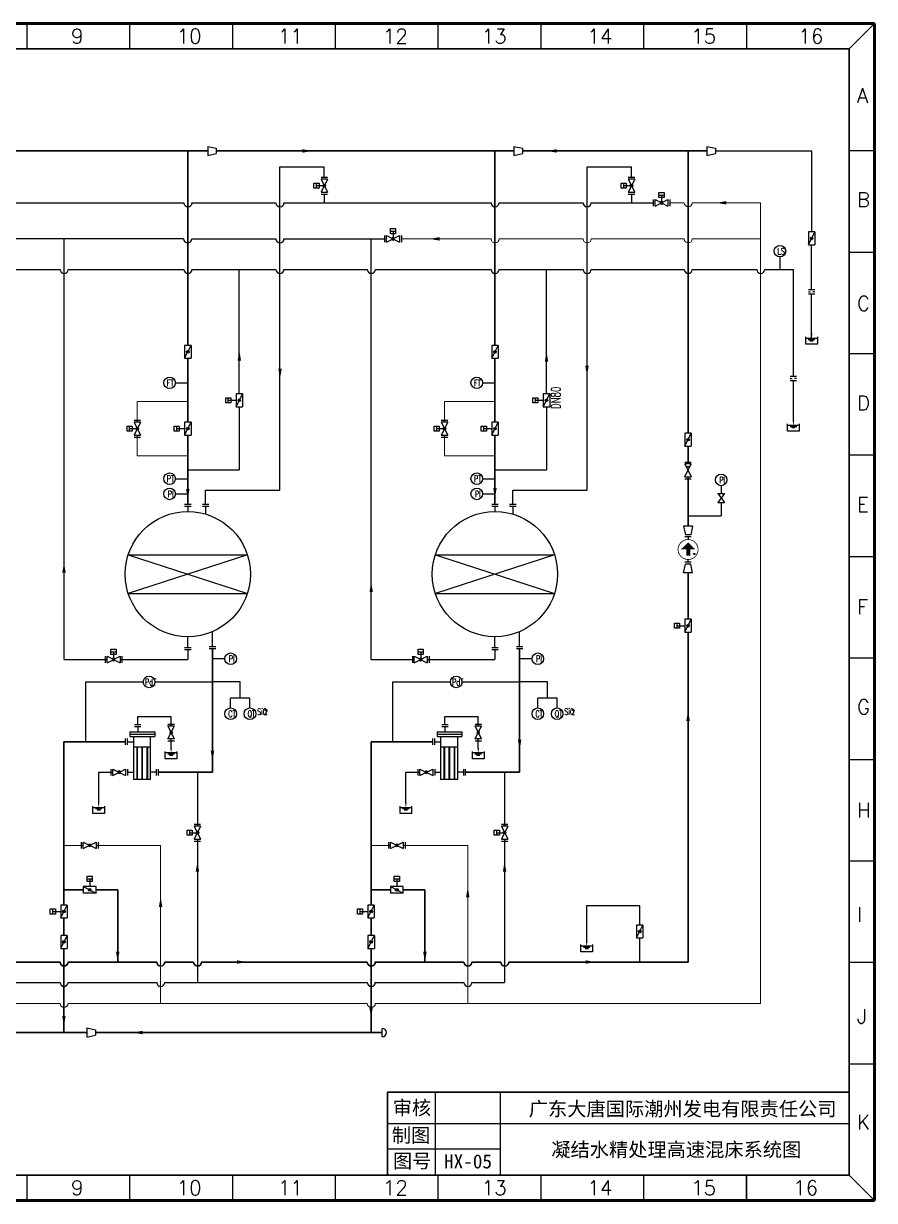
# Model space of a CAD drawing. Extents: x -11793 to -11372, y 474 to 766.
# Drawn here: x -11583 to -11371.8, y 474 to 766.3 of the extents above; entities that cross this region are included whole.
import ezdxf

# ---------------------------------------------------------------- set-up
doc = ezdxf.new("R2010")
doc.units = 0
doc.header["$LTSCALE"] = 12
doc.header["$MEASUREMENT"] = 0
doc.layers.get('0').update_dxf_attribs({"linetype": 'CONTINUOUS'})
for name, color, linetype in [('CONTROL', 3, 'CONTINUOUS'), ('TEXT', 7, 'CONTINUOUS'), ('树脂', 192, 'CONTINUOUS'), ('设备', 2, 'CONTINUOUS')]:
    doc.layers.add(name, color=color, linetype=linetype)
for name, color, linetype, lineweight in [('仪表', 7, 'CONTINUOUS', 9), ('次管线', 7, 'CONTINUOUS', 9), ('管线', 7, 'CONTINUOUS', 9)]:
    doc.layers.add(name, color=color, linetype=linetype, lineweight=lineweight)
doc.styles.add('HZ', font='geditxt.shx', dxfattribs={"width": 0.7, "bigfont": 'hztxt1.shx'})
doc.styles.add('样式 1', font='', dxfattribs={"height": 2})
doc.styles.add('样式 2', font='txt.shx', dxfattribs={"height": 2})
doc.styles.get('样式 1').set_extended_font_data('FangSong_GB2312')

# ---------------------------------------------------------------- blocks, each defined once
blk = doc.blocks.new('A$C447944C4')
h = blk.add_hatch(color=256)
edge = h.paths.add_edge_path()
edge.add_arc((1.25, 2.5), 0.5, 0, 360)
for p, q in [((2.5, 5), (0, 5)), ((0, 5), (0, 0)), ((0, 0), (2.5, 5)), ((2.5, 5), (2.5, 0)), ((0, 0), (2.5, 0))]:
    blk.add_line(p, q)
blk.add_circle((1.25, 2.5), 0.5)
blk = doc.blocks.new('A$C0770588C')
for p, q in [((2.25, 4.22), (2.25, 7.11)), ((0, 0), (0, 2.82)), ((4.5, 2.22), (0, 2.22)), ((4.5, 0), (0, 0)), ((3.53, 1.72), (0.97, 1.72)), ((2.89, 1.22), (1.61, 1.22)), ((4.5, 2.82), (4.5, 0))]:
    blk.add_line(p, q)
blk.add_solid([(1.92, 4.22), (2.25, 2.22), (2.58, 4.22)])
blk = doc.blocks.new('A$C4A5D6FCC')
h = blk.add_hatch(color=256)
edge = h.paths.add_edge_path()
edge.add_arc((1.25, 2.5), 0.5, 0, 360)
for p, q in [((2.5, 5), (0, 5)), ((0, 5), (2.5, 0)), ((2.5, 5), (0, 0)), ((0, 0), (2.5, 0))]:
    blk.add_line(p, q)
blk.add_circle((1.25, 2.5), 0.5)
blk = doc.blocks.new('A$C26754C66')
for p, q in [((0, 0), (0, 2)), ((0, 2), (2, 2)), ((1, 0), (1, 2)), ((1, 1), (4, 1)), ((2, 2), (2, 0)), ((2, 0), (0, 0))]:
    blk.add_line(p, q)
blk = doc.blocks.new('A$C69AE17C6')
for p, q in [((0, 0.75), (2.5, 0.75)), ((0, 0), (2.5, 0))]:
    blk.add_line(p, q)
blk = doc.blocks.new('A$C17AB50B7')
at = {"layer": '设备'}
for p, q in [((5.28, 9.91), (2.78, 9.91)), ((4.03, 9.91), (4.03, 8.81)), ((4.03, 0), (4.03, 1.1)), ((5.28, 0), (2.78, 0))]:
    blk.add_line(p, q, dxfattribs=at)
at = {"layer": '设备', "const_width": 0.3, "elevation": 0}
blk.add_lwpolyline([(4.03, 8.81, 1), (4.03, 1.05, 1), (4.03, 8.81, -1)], format="xyb", dxfattribs=at)
at = {"layer": '设备'}
for points in [[(4.1, 7.71), (1.32, 5.06), (6.74, 5.06)], [(3.3, 5.06), (3.3, 2.54), (4.89, 5.06), (4.89, 2.54)]]:
    blk.add_solid(points, dxfattribs=at)
blk = doc.blocks.new('A$C08B73723')
at = {"color": 3}
for p, q in [((0, 3.55), (3.31, 2.82)), ((0, 3.55), (0, 0)), ((0, 0), (3.31, 0.73)), ((3.31, 2.82), (3.31, 0.73))]:
    blk.add_line(p, q, dxfattribs=at)
blk = doc.blocks.new('A$C3FF66DDB')
at = {"layer": 'CONTROL', "color": 0}
for p, q in [((0, 3.5), (2.5, 3.5)), ((0, 3.5), (2.5, 0)), ((2.5, 3.5), (0, 0)), ((0, 0), (2.5, 0))]:
    blk.add_line(p, q, dxfattribs=at)
blk = doc.blocks.new('A$C3E890E4A')
for p, q in [((2.5, 5), (0, 5)), ((0, 0), (2.5, 5)), ((0, 5), (2.5, 0)), ((0.51, 3.98), (1.99, 3.98)), ((0, 0), (2.5, 0))]:
    blk.add_line(p, q)

msp = doc.modelspace()

# ---------------------------------------------------------------- hatches: boundary and pattern name
h = msp.add_hatch(color=256)
edge = h.paths.add_edge_path()
edge.add_arc((-11416.5, 634.59), 0.16, 0, 360)

# ---------------------------------------------------------------- linework, layer by layer
at = {"color": 7, "linetype": 'ByBlock', "lineweight": 50}
for p, q in [((-11792.62, 766.35), (-11371.77, 766.35)), ((-11371.77, 766.35), (-11371.77, 474.02)), ((-11371.77, 474.02), (-11792.62, 474.02))]:
    msp.add_line(p, q, dxfattribs=at)
at = {"color": 7, "linetype": 'ByBlock', "lineweight": -3}
for p, q in [((-11582.19, 766.35), (-11582.19, 760.05)), ((-11556.68, 766.35), (-11556.68, 760.05)), ((-11531.16, 766.35), (-11531.16, 760.05)), ((-11505.65, 766.35), (-11505.65, 760.05)), ((-11480.13, 766.35), (-11480.13, 760.05)), ((-11454.57, 766.35), (-11454.57, 760.05)), ((-11429.06, 766.35), (-11429.06, 760.05)), ((-11403.54, 766.35), (-11403.54, 760.05)), ((-11378.07, 760.05), (-11371.77, 766.35)), ((-11371.77, 734.71), (-11378.07, 734.71)), ((-11371.77, 734.71), (-11378.07, 734.71)), ((-11371.77, 709.5), (-11378.07, 709.5)), ((-11371.77, 684.3), (-11378.07, 684.3)), ((-11371.77, 659.1), (-11378.07, 659.1)), ((-11371.77, 633.9), (-11378.07, 633.9)), ((-11371.77, 608.7), (-11378.07, 608.7)), ((-11371.77, 583.5), (-11378.07, 583.5)), ((-11371.77, 558.3), (-11378.07, 558.3)), ((-11371.77, 533.1), (-11378.07, 533.1)), ((-11371.77, 507.9), (-11378.07, 507.9)), ((-11582.19, 480.32), (-11582.19, 474.02)), ((-11556.68, 480.32), (-11556.68, 474.02)), ((-11531.16, 480.32), (-11531.16, 474.02)), ((-11505.65, 480.32), (-11505.65, 474.02)), ((-11480.13, 480.32), (-11480.13, 474.02)), ((-11480.13, 480.32), (-11480.13, 474.02)), ((-11454.61, 480.32), (-11454.61, 474.02)), ((-11454.57, 480.32), (-11454.57, 474.02)), ((-11429.1, 480.32), (-11429.1, 474.02)), ((-11429.06, 480.32), (-11429.06, 474.02)), ((-11403.58, 480.32), (-11403.58, 474.02)), ((-11403.54, 480.32), (-11403.54, 474.02)), ((-11378.07, 480.32), (-11371.77, 474.02))]:
    msp.add_line(p, q, dxfattribs=at)
at = {"color": 7, "linetype": 'ByBlock', "lineweight": 30}
for p, q in [((-11786.32, 760.05), (-11378.07, 760.05)), ((-11378.07, 760.05), (-11378.07, 480.32)), ((-11378.07, 500.95), (-11492.63, 500.95)), ((-11378.07, 480.32), (-11786.32, 480.32))]:
    msp.add_line(p, q, dxfattribs=at)
at = {"color": 3, "lineweight": 30}
for p, q in [((-11612.63, 734.71), (-11537.28, 734.71)), ((-11542.22, 686.39), (-11542.22, 734.71)), ((-11535.17, 734.71), (-11461.29, 734.71)), ((-11465.97, 686.39), (-11465.97, 734.71)), ((-11459.17, 734.71), (-11413.35, 734.71)), ((-11418.03, 734.71), (-11418.03, 664.59)), ((-11542.22, 667.33), (-11542.22, 683.19)), ((-11465.97, 667.33), (-11465.97, 683.19)), ((-11542.22, 646.93), (-11542.22, 664.13)), ((-11465.97, 646.93), (-11465.97, 664.13)), ((-11418.03, 661.39), (-11418.03, 656.95)), ((-11418.03, 653.75), (-11418.03, 641.49)), ((-11418.03, 629.93), (-11418.03, 618.37)), ((-11418.03, 615.17), (-11418.03, 533.24)), ((-11536.09, 611.04), (-11536.09, 580.38)), ((-11459.84, 611.04), (-11459.84, 580.38)), ((-11572.97, 587.96), (-11572.97, 547.4)), ((-11572.97, 587.96), (-11557.65, 587.96)), ((-11496.72, 587.96), (-11496.72, 547.4)), ((-11496.72, 587.96), (-11481.4, 587.96)), ((-11549.5, 580.38), (-11536.09, 580.38)), ((-11473.25, 580.38), (-11459.84, 580.38)), ((-11572.97, 551.17), (-11568.17, 551.17)), ((-11564.97, 551.17), (-11559.61, 551.17)), ((-11559.61, 551.17), (-11559.61, 533.24)), ((-11496.72, 551.17), (-11491.92, 551.17)), ((-11488.72, 551.17), (-11483.36, 551.17)), ((-11483.36, 551.17), (-11483.36, 533.24)), ((-11572.97, 544.2), (-11572.97, 539.84)), ((-11496.72, 544.2), (-11496.71, 539.84)), ((-11572.97, 536.64), (-11572.97, 515.73)), ((-11496.71, 536.64), (-11496.71, 515.73)), ((-11615.12, 533.24), (-11573.93, 533.24)), ((-11572.01, 533.24), (-11549.93, 533.24)), ((-11548.01, 533.24), (-11540.79, 533.24)), ((-11538.87, 533.24), (-11497.67, 533.24)), ((-11495.75, 533.24), (-11473.68, 533.24)), ((-11471.76, 533.24), (-11464.53, 533.24)), ((-11462.62, 533.24), (-11418.03, 533.24)), ((-11567.27, 515.73), (-11641.48, 515.73)), ((-11493.96, 515.73), (-11565.15, 515.73))]:
    msp.add_line(p, q, dxfattribs=at)
at = {"color": 3}
for p, q in [((-11411.23, 734.71), (-11387.36, 734.71)), ((-11387.36, 734.71), (-11387.36, 714.58)), ((-11387.36, 700.22), (-11387.36, 711.38)), ((-11387.36, 688.11), (-11387.36, 699.22)), ((-11572.97, 551.17), (-11568.17, 551.17)), ((-11496.72, 551.17), (-11491.92, 551.17)), ((-11493.96, 514.7), (-11493.96, 516.75))]:
    msp.add_line(p, q, dxfattribs=at)
for p, q in [((-11509.14, 728.16), (-11507.54, 728.16)), ((-11432.89, 728.16), (-11431.29, 728.16)), ((-11509.14, 724), (-11507.54, 724)), ((-11432.89, 724), (-11431.29, 724)), ((-11426.71, 722.62), (-11426.71, 721.02)), ((-11422.55, 722.62), (-11422.55, 721.02)), ((-11493.35, 713.66), (-11493.35, 712.06)), ((-11489.19, 713.66), (-11489.19, 712.06)), ((-11395.23, 708.36), (-11395.23, 705.29)), ((-11594.59, 705.29), (-11573.91, 705.29)), ((-11571.91, 705.29), (-11543.18, 705.29)), ((-11541.18, 705.29), (-11520.34, 705.29)), ((-11529.43, 674.37), (-11529.43, 705.29)), ((-11518.34, 705.29), (-11497.66, 705.29)), ((-11495.66, 705.29), (-11466.93, 705.29)), ((-11464.93, 705.29), (-11444.08, 705.29)), ((-11453.18, 674.37), (-11453.18, 705.29)), ((-11442.08, 705.29), (-11418.99, 705.29)), ((-11416.99, 705.29), (-11400.98, 705.29)), ((-11398.98, 705.29), (-11391.88, 705.29)), ((-11391.88, 678.65), (-11391.88, 705.29)), ((-11386.56, 700.22), (-11388.16, 700.22)), ((-11388.16, 699.72), (-11387.65, 699.72)), ((-11388.16, 699.22), (-11386.56, 699.22)), ((-11386.56, 699.72), (-11387.07, 699.72)), ((-11391.08, 678.65), (-11392.68, 678.65)), ((-11545.3, 677.11), (-11542.22, 677.11)), ((-11469.04, 677.11), (-11465.97, 677.11)), ((-11392.68, 678.15), (-11392.17, 678.15)), ((-11392.68, 677.65), (-11391.08, 677.65)), ((-11391.88, 669.67), (-11391.88, 677.65)), ((-11391.88, 669.67), (-11391.88, 677.65)), ((-11391.08, 678.15), (-11391.59, 678.15)), ((-11529.43, 671.17), (-11529.43, 655.53)), ((-11453.18, 671.17), (-11453.18, 655.53)), ((-11555.55, 667.81), (-11553.95, 667.81)), ((-11479.3, 667.81), (-11477.7, 667.81)), ((-11555.55, 663.65), (-11553.95, 663.65)), ((-11479.3, 663.65), (-11477.7, 663.65)), ((-11542.22, 655.53), (-11529.43, 655.53)), ((-11465.97, 655.53), (-11453.18, 655.53)), ((-11418.83, 657.43), (-11417.23, 657.43)), ((-11545.3, 653.29), (-11542.22, 653.29)), ((-11469.04, 653.29), (-11465.97, 653.29)), ((-11418.83, 653.27), (-11417.23, 653.27)), ((-11545.3, 649.52), (-11542.22, 649.52)), ((-11469.04, 649.52), (-11465.97, 649.52)), ((-11409.82, 651.56), (-11409.82, 649.64)), ((-11409.82, 647.4), (-11409.82, 644.11)), ((-11418.03, 644.11), (-11409.82, 644.11)), ((-11562.73, 609.18), (-11562.73, 607.58)), ((-11558.57, 609.18), (-11558.57, 607.58)), ((-11486.48, 609.18), (-11486.48, 607.58)), ((-11482.32, 609.18), (-11482.32, 607.58)), ((-11567.57, 587.96), (-11567.57, 602.8)), ((-11567.57, 602.8), (-11553.27, 602.8)), ((-11550.39, 602.8), (-11536.09, 602.8)), ((-11554.65, 592.24), (-11554.65, 594.2)), ((-11554.65, 594.2), (-11546.36, 594.2)), ((-11546.36, 591.87), (-11546.36, 594.2)), ((-11478.4, 592.24), (-11478.4, 594.2)), ((-11478.4, 594.2), (-11470.11, 594.2)), ((-11470.11, 591.87), (-11470.11, 594.2)), ((-11547.16, 592.35), (-11545.56, 592.35)), ((-11470.91, 592.35), (-11469.31, 592.35)), ((-11547.16, 588.19), (-11545.56, 588.19)), ((-11546.36, 588.29), (-11546.36, 588.67)), ((-11470.91, 588.19), (-11469.31, 588.19)), ((-11470.11, 588.29), (-11470.11, 588.67)), ((-11564.34, 580.38), (-11560.85, 580.38)), ((-11564.34, 574.71), (-11564.34, 580.38)), ((-11561.33, 581.18), (-11561.33, 579.58)), ((-11557.17, 581.18), (-11557.17, 579.58)), ((-11488.09, 580.38), (-11484.6, 580.38)), ((-11488.09, 574.71), (-11488.09, 580.38)), ((-11485.08, 581.18), (-11485.08, 579.58)), ((-11480.92, 581.18), (-11480.92, 579.58)), ((-11540.63, 567.45), (-11539.03, 567.45)), ((-11464.38, 567.45), (-11462.78, 567.45)), ((-11568.65, 563.02), (-11568.65, 561.42)), ((-11564.49, 563.02), (-11564.49, 561.42)), ((-11540.63, 563.29), (-11539.03, 563.29)), ((-11492.4, 563.02), (-11492.4, 561.42)), ((-11488.24, 563.02), (-11488.24, 561.42)), ((-11464.38, 563.29), (-11462.78, 563.29)), ((-11430.03, 547.17), (-11443.21, 547.17)), ((-11443.21, 547.17), (-11443.21, 539.71)), ((-11430.03, 542.41), (-11430.03, 547.17)), ((-11430.03, 533.24), (-11430.03, 539.21))]:
    msp.add_line(p, q)
at = {"color": 0}
for p, q in [((-11533.02, 608.56), (-11536.09, 608.56)), ((-11456.77, 608.56), (-11459.84, 608.56)), ((-11529.18, 602.8), (-11536.09, 602.8)), ((-11529.18, 598.75), (-11529.18, 602.8)), ((-11491.32, 587.96), (-11491.32, 602.8)), ((-11491.32, 602.8), (-11477.02, 602.8)), ((-11474.14, 602.8), (-11459.84, 602.8)), ((-11452.93, 602.8), (-11459.84, 602.8)), ((-11452.93, 598.75), (-11452.93, 602.8)), ((-11526.78, 598.75), (-11531.58, 598.75)), ((-11531.58, 596.35), (-11531.58, 598.75)), ((-11526.78, 596.35), (-11526.78, 598.75)), ((-11450.53, 598.75), (-11455.33, 598.75)), ((-11455.33, 596.35), (-11455.33, 598.75)), ((-11450.53, 596.35), (-11450.53, 598.75)), ((-11476.22, 493.14), (-11378.26, 493.14))]:
    msp.add_line(p, q, dxfattribs=at)
at = {"color": 4}
for p, q in [((-11539.83, 580.38), (-11539.83, 566.97)), ((-11463.58, 580.38), (-11463.58, 566.97)), ((-11539.83, 563.77), (-11539.83, 528.19)), ((-11463.58, 563.77), (-11463.58, 528.19)), ((-11624.26, 528.19), (-11573.93, 528.19)), ((-11572.01, 528.19), (-11549.93, 528.19)), ((-11548.01, 528.19), (-11497.67, 528.19)), ((-11495.75, 528.19), (-11473.68, 528.19)), ((-11471.76, 528.19), (-11463.58, 528.19))]:
    msp.add_line(p, q, dxfattribs=at)
at = {"color": 0, "linetype": 'ByBlock', "lineweight": 30}
msp.add_line((-11492.63, 480.32), (-11492.63, 500.95), dxfattribs=at)
at = {"color": 0, "linetype": 'ByBlock'}
for p, q in [((-11480.76, 480.32), (-11480.76, 500.95)), ((-11464.61, 480.32), (-11464.61, 500.95)), ((-11492.63, 493.14), (-11378.07, 493.14)), ((-11492.63, 486.87), (-11464.63, 486.87))]:
    msp.add_line(p, q, dxfattribs=at)
at = {"color": 0, "lineweight": 30}
msp.add_line((-11378.07, 500.95), (-11378.07, 480.32), dxfattribs=at)
for centre, radius in [((-11395.23, 709.8), 1.44), ((-11546.74, 677.11), 1.44), ((-11470.48, 677.11), 1.44), ((-11546.74, 653.29), 1.44), ((-11470.48, 653.29), 1.44), ((-11409.82, 653), 1.44), ((-11546.74, 649.52), 1.44), ((-11470.48, 649.52), 1.44), ((-11416.5, 634.59), 0.16), ((-11551.83, 602.8), 1.44)]:
    msp.add_circle(centre, radius)
at = {"color": 0}
for centre in [(-11531.58, 608.56), (-11455.33, 608.56), (-11475.58, 602.8), (-11531.58, 594.91), (-11526.78, 594.91), (-11455.33, 594.91), (-11450.53, 594.91)]:
    msp.add_circle(centre, 1.44, dxfattribs=at)
for centre in [(-11572.91, 705.29), (-11542.18, 705.29), (-11519.34, 705.29), (-11496.66, 705.29), (-11465.93, 705.29), (-11443.08, 705.29), (-11417.99, 705.29), (-11399.98, 705.29)]:
    msp.add_arc(centre, 1, 180, 0)
at = {"color": 3, "lineweight": 30}
for centre in [(-11572.93, 533.24), (-11548.93, 533.24), (-11539.79, 533.24), (-11496.67, 533.24), (-11472.68, 533.24), (-11463.53, 533.24)]:
    msp.add_arc(centre, 1, 180, 0, dxfattribs=at)
at = {"color": 4}
for centre in [(-11572.93, 528.19), (-11548.93, 528.19), (-11496.67, 528.19), (-11472.68, 528.19)]:
    msp.add_arc(centre, 1, 180, 0, dxfattribs=at)
at = {"color": 3}
msp.add_arc((-11493.96, 515.73), 1.03, 270, 90, dxfattribs=at)
for points in [[(-11529, 682.61), (-11529.86, 682.61), (-11529.43, 685.17)], [(-11452.75, 682.35), (-11453.61, 682.35), (-11453.18, 684.91)]]:
    msp.add_solid(points)
at = {"color": 4}
for points in [[(-11539.4, 555.71), (-11540.25, 555.71), (-11539.83, 558.27)], [(-11463.15, 555.71), (-11464, 555.71), (-11463.58, 558.27)]]:
    msp.add_solid(points, dxfattribs=at)
at = {"layer": '树脂', "color": 21, "linetype": 'Continuous'}
for p, q in [((-11519.38, 650.47), (-11519.38, 730.77)), ((-11519.38, 730.77), (-11508.34, 730.77)), ((-11508.34, 728.16), (-11508.34, 730.77)), ((-11443.12, 650.47), (-11443.12, 730.77)), ((-11443.12, 730.77), (-11432.09, 730.77)), ((-11432.09, 728.16), (-11432.09, 730.77)), ((-11508.34, 724), (-11508.34, 721.82)), ((-11432.09, 724), (-11432.09, 721.82)), ((-11594.59, 721.82), (-11543.18, 721.82)), ((-11541.26, 721.82), (-11520.34, 721.82)), ((-11518.34, 721.82), (-11466.93, 721.82)), ((-11464.93, 721.82), (-11444.08, 721.82)), ((-11442.08, 721.82), (-11426.71, 721.82)), ((-11543.25, 712.86), (-11594.59, 712.86)), ((-11572.95, 608.38), (-11572.95, 712.86)), ((-11541.25, 712.86), (-11520.34, 712.86)), ((-11518.34, 712.86), (-11493.35, 712.86)), ((-11496.7, 608.38), (-11496.7, 712.86)), ((-11537.79, 646.93), (-11537.79, 650.47)), ((-11537.79, 650.47), (-11519.38, 650.47)), ((-11461.54, 646.93), (-11461.54, 650.47)), ((-11461.54, 650.47), (-11443.12, 650.47)), ((-11572.95, 608.38), (-11562.25, 608.38)), ((-11559.05, 608.38), (-11542.22, 608.38)), ((-11542.22, 610.88), (-11542.22, 608.38)), ((-11496.7, 608.38), (-11486, 608.38)), ((-11482.8, 608.38), (-11465.97, 608.38))]:
    msp.add_line(p, q, dxfattribs=at)
at = {"layer": '树脂'}
msp.add_line((-11465.97, 610.88), (-11465.97, 608.38), dxfattribs=at)
at = {"layer": '树脂', "color": 21, "linetype": 'Continuous'}
for centre in [(-11542.18, 721.82), (-11519.34, 721.82), (-11465.93, 721.82), (-11443.08, 721.82), (-11542.25, 712.86), (-11519.34, 712.86)]:
    msp.add_arc(centre, 1, 180, 0, dxfattribs=at)
for points in [[(-11443.55, 681.36), (-11442.7, 681.36), (-11443.12, 678.8)], [(-11519.76, 680.62), (-11518.91, 680.62), (-11519.34, 678.06)], [(-11572.52, 629.97), (-11573.38, 629.97), (-11572.95, 632.53)], [(-11496.27, 625.12), (-11497.12, 625.12), (-11496.7, 627.68)]]:
    msp.add_solid(points, dxfattribs=at)
at = {"layer": '次管线', "color": 6}
for p, q in [((-11422.55, 721.82), (-11418.99, 721.82)), ((-11416.99, 721.82), (-11400.02, 721.82)), ((-11400.02, 522.95), (-11400.02, 721.82)), ((-11489.19, 712.86), (-11466.93, 712.86)), ((-11464.93, 712.86), (-11444.08, 712.86)), ((-11442.08, 712.86), (-11418.99, 712.86)), ((-11416.99, 712.86), (-11400.02, 712.86)), ((-11568.17, 562.22), (-11572.97, 562.22)), ((-11548.97, 562.22), (-11564.97, 562.22)), ((-11548.97, 522.95), (-11548.97, 562.22)), ((-11491.92, 562.22), (-11496.72, 562.22)), ((-11472.72, 562.22), (-11488.72, 562.22)), ((-11472.72, 522.95), (-11472.72, 562.22)), ((-11648.26, 522.95), (-11573.93, 522.95)), ((-11572.01, 522.95), (-11497.67, 522.95)), ((-11495.75, 522.95), (-11400.02, 522.95))]:
    msp.add_line(p, q, dxfattribs=at)
at = {"layer": '次管线', "color": 4}
for p, q in [((-11554.75, 672.45), (-11542.23, 672.45)), ((-11554.75, 667.33), (-11554.75, 672.45)), ((-11478.5, 672.45), (-11465.97, 672.45)), ((-11478.5, 667.33), (-11478.5, 672.45)), ((-11554.75, 664.13), (-11554.75, 659)), ((-11478.5, 664.13), (-11478.5, 659)), ((-11554.75, 659), (-11542.23, 659)), ((-11478.5, 659), (-11465.97, 659))]:
    msp.add_line(p, q, dxfattribs=at)
at = {"layer": '次管线', "color": 6}
for centre in [(-11417.99, 721.82), (-11465.93, 712.86), (-11443.08, 712.86), (-11417.99, 712.86), (-11496.67, 522.95)]:
    msp.add_arc(centre, 1, 180, 0, dxfattribs=at)
at = {"layer": '次管线', "color": 5}
msp.add_arc((-11572.93, 522.95), 1, 180, 0, dxfattribs=at)
at = {"layer": '次管线', "color": 6}
for points in [[(-11408.5, 722.24), (-11408.5, 721.39), (-11411.06, 721.82)], [(-11479.68, 713.29), (-11479.68, 712.43), (-11482.24, 712.86)], [(-11472.29, 549.3), (-11473.15, 549.3), (-11472.72, 551.86)], [(-11548.55, 546.92), (-11549.4, 546.92), (-11548.97, 549.48)]]:
    msp.add_solid(points, dxfattribs=at)
at = {"layer": '管线', "color": 3}
for points in [[(-11513.77, 734.28), (-11513.77, 735.13), (-11511.21, 734.71)], [(-11450.63, 735.13), (-11450.63, 734.28), (-11453.19, 734.71)], [(-11542.65, 650.71), (-11541.8, 650.71), (-11542.23, 648.15)], [(-11466.4, 650.98), (-11465.55, 650.98), (-11465.97, 648.42)], [(-11417.6, 593.12), (-11418.46, 593.12), (-11418.03, 595.68)], [(-11460.27, 588.44), (-11459.42, 588.44), (-11459.85, 585.88)], [(-11536.52, 585.71), (-11535.67, 585.71), (-11536.1, 583.15)], [(-11560.04, 535.8), (-11559.19, 535.8), (-11559.61, 533.24)], [(-11483.79, 535.8), (-11482.93, 535.8), (-11483.36, 533.24)], [(-11530.04, 532.82), (-11530.04, 533.67), (-11527.48, 533.24)], [(-11443.46, 532.82), (-11443.46, 533.67), (-11440.9, 533.24)], [(-11497.15, 521.95), (-11496.29, 521.95), (-11496.72, 519.39)], [(-11573.4, 519.87), (-11572.54, 519.87), (-11572.97, 517.31)], [(-11553.44, 516.15), (-11553.44, 515.3), (-11556, 515.73)]]:
    msp.add_solid(points, dxfattribs=at)
at = {"layer": '设备'}
for p, q in [((-11542.22, 646.45), (-11542.22, 645.11)), ((-11537.79, 646.45), (-11537.79, 644.5)), ((-11465.97, 646.45), (-11465.97, 645.11)), ((-11461.54, 646.45), (-11461.54, 644.5)), ((-11557.01, 634.39), (-11527.43, 634.39)), ((-11557.01, 634.39), (-11527.43, 624.81)), ((-11527.43, 634.39), (-11557.01, 624.81)), ((-11480.76, 634.39), (-11451.18, 634.39)), ((-11480.76, 634.39), (-11451.18, 624.81)), ((-11451.18, 634.39), (-11480.76, 624.81)), ((-11557.01, 624.81), (-11527.43, 624.81)), ((-11480.76, 624.81), (-11451.18, 624.81)), ((-11542.22, 611.36), (-11542.22, 614.05)), ((-11536.09, 611.52), (-11536.09, 615.31)), ((-11465.97, 611.36), (-11465.97, 614.05)), ((-11459.84, 611.52), (-11459.84, 615.31)), ((-11554.65, 591.76), (-11554.65, 590.45)), ((-11478.4, 591.76), (-11478.4, 590.45)), ((-11557.17, 587.96), (-11555.71, 587.96)), ((-11480.92, 587.96), (-11479.46, 587.96)), ((-11557.17, 580.38), (-11555.71, 580.38)), ((-11549.98, 580.38), (-11551.44, 580.38)), ((-11480.92, 580.38), (-11479.46, 580.38)), ((-11473.73, 580.38), (-11475.19, 580.38))]:
    msp.add_line(p, q, dxfattribs=at)
at = {"layer": '设备', "color": 2}
for p, q in [((-11556.57, 590.45), (-11550.44, 590.45)), ((-11556.57, 590.45), (-11556.57, 589.84)), ((-11556.57, 589.84), (-11550.44, 589.84)), ((-11556.57, 589.84), (-11556.57, 589.24)), ((-11556.57, 589.24), (-11550.44, 589.24)), ((-11555.71, 589.23), (-11555.71, 578.54)), ((-11551.44, 578.54), (-11551.44, 589.23)), ((-11550.44, 590.45), (-11550.44, 589.84)), ((-11550.44, 589.84), (-11550.44, 589.24)), ((-11480.31, 590.45), (-11474.19, 590.45)), ((-11480.31, 590.45), (-11480.31, 589.84)), ((-11480.31, 589.84), (-11474.19, 589.84)), ((-11480.31, 589.84), (-11480.31, 589.24)), ((-11480.31, 589.24), (-11474.19, 589.24)), ((-11479.46, 589.23), (-11479.46, 578.54)), ((-11475.19, 578.54), (-11475.19, 589.23)), ((-11474.19, 590.45), (-11474.19, 589.84)), ((-11474.19, 589.84), (-11474.19, 589.24)), ((-11555.71, 586.69), (-11551.44, 586.69)), ((-11554.91, 586.69), (-11554.91, 578.54)), ((-11554.78, 586.69), (-11554.78, 578.54)), ((-11553.64, 586.69), (-11553.64, 578.54)), ((-11553.52, 586.69), (-11553.52, 578.54)), ((-11552.37, 586.69), (-11552.37, 578.54)), ((-11552.25, 586.69), (-11552.25, 578.54)), ((-11479.46, 586.69), (-11475.19, 586.69)), ((-11478.65, 586.69), (-11478.65, 578.54)), ((-11478.53, 586.69), (-11478.53, 578.54)), ((-11477.39, 586.69), (-11477.39, 578.54)), ((-11477.26, 586.69), (-11477.26, 578.54)), ((-11476.12, 586.69), (-11476.12, 578.54)), ((-11476, 586.69), (-11476, 578.54)), ((-11551.44, 578.54), (-11555.71, 578.54)), ((-11475.19, 578.54), (-11479.46, 578.54))]:
    msp.add_line(p, q, dxfattribs=at)
at = {"layer": '设备'}
for centre in [(-11542.22, 629.6), (-11465.97, 629.6)]:
    msp.add_circle(centre, 15.55, dxfattribs=at)

# ---------------------------------------------------------------- block references
at = {"xscale": 0.6400000000000001, "yscale": 0.6400000000000001, "zscale": 0.6400000000000001}
for name, p in [('A$C08B73723', (-11537.28, 733.57)), ('A$C08B73723', (-11461.29, 733.57)), ('A$C08B73723', (-11413.35, 733.57)), ('A$C26754C66', (-11510.9, 725.44)), ('A$C4A5D6FCC', (-11509.14, 724.48)), ('A$C26754C66', (-11434.65, 725.44)), ('A$C4A5D6FCC', (-11432.89, 724.48)), ('A$C447944C4', (-11388.16, 711.38)), ('A$C447944C4', (-11543.02, 683.19)), ('A$C447944C4', (-11466.77, 683.19)), ('A$C26754C66', (-11532.82, 672.13)), ('A$C447944C4', (-11530.23, 671.17)), ('A$C26754C66', (-11456.57, 672.13)), ('A$C447944C4', (-11453.98, 671.17)), ('A$C0770588C', (-11393.32, 665.11)), ('A$C4A5D6FCC', (-11555.55, 664.13)), ('A$C447944C4', (-11543.02, 664.13)), ('A$C4A5D6FCC', (-11479.3, 664.13)), ('A$C447944C4', (-11466.77, 664.13)), ('A$C26754C66', (-11557.31, 665.09)), ('A$C26754C66', (-11545.61, 665.09)), ('A$C26754C66', (-11481.06, 665.09)), ('A$C26754C66', (-11469.36, 665.09)), ('A$C447944C4', (-11418.83, 661.39)), ('A$C3E890E4A', (-11418.83, 653.75)), ('A$C3FF66DDB', (-11410.62, 647.4)), ('A$C17AB50B7', (-11420.61, 632.55)), ('A$C26754C66', (-11421.42, 616.13)), ('A$C447944C4', (-11418.83, 615.17)), ('A$C0770588C', (-11547.8, 583.74)), ('A$C0770588C', (-11471.55, 583.74)), ('A$C0770588C', (-11565.78, 570.16)), ('A$C0770588C', (-11489.53, 570.16)), ('A$C26754C66', (-11542.39, 564.73)), ('A$C4A5D6FCC', (-11540.63, 563.77)), ('A$C26754C66', (-11466.14, 564.73)), ('A$C4A5D6FCC', (-11464.38, 563.77)), ('A$C447944C4', (-11573.77, 544.2)), ('A$C447944C4', (-11497.52, 544.2)), ('A$C26754C66', (-11576.36, 545.16)), ('A$C26754C66', (-11500.1, 545.16)), ('A$C447944C4', (-11430.83, 539.21)), ('A$C447944C4', (-11573.77, 536.64)), ('A$C447944C4', (-11497.51, 536.64)), ('A$C0770588C', (-11444.64, 535.77)), ('A$C08B73723', (-11567.27, 514.59))]:
    msp.add_blockref(name, p, dxfattribs=at)
at = {"yscale": 0.6400000000000001, "zscale": 0.6400000000000001}
for name, p, xscale, rotation in [('A$C4A5D6FCC', (-11423.03, 722.62), -0.6400000000000001, 90), ('A$C26754C66', (-11425.27, 724.38), 0.6400000000000001, 270), ('A$C4A5D6FCC', (-11489.67, 713.66), -0.6400000000000001, 90), ('A$C26754C66', (-11491.91, 715.42), 0.6400000000000001, 270), ('A$C08B73723', (-11419.17, 641.49), 0.6400000000000001, 270), ('A$C08B73723', (-11419.17, 629.93), -0.6400000000000001, 270), ('A$C4A5D6FCC', (-11559.05, 609.18), -0.6400000000000001, 90), ('A$C26754C66', (-11561.29, 610.94), 0.6400000000000001, 270), ('A$C4A5D6FCC', (-11482.8, 609.18), -0.6400000000000001, 90), ('A$C26754C66', (-11485.04, 610.94), 0.6400000000000001, 270), ('A$C4A5D6FCC', (-11547.16, 591.87), -0.6400000000000001, 180), ('A$C4A5D6FCC', (-11470.91, 591.87), -0.6400000000000001, 180), ('A$C4A5D6FCC', (-11557.65, 581.18), -0.6400000000000001, 90), ('A$C4A5D6FCC', (-11481.4, 581.18), -0.6400000000000001, 90), ('A$C4A5D6FCC', (-11564.97, 563.02), -0.6400000000000001, 90), ('A$C4A5D6FCC', (-11488.72, 563.02), -0.6400000000000001, 90), ('A$C26754C66', (-11567.21, 554.56), 0.6400000000000001, 270), ('A$C26754C66', (-11490.96, 554.56), 0.6400000000000001, 270), ('A$C447944C4', (-11568.17, 551.97), 0.6400000000000001, 270), ('A$C447944C4', (-11491.92, 551.97), 0.6400000000000001, 270)]:
    msp.add_blockref(name, p, dxfattribs=dict(at, xscale=xscale, rotation=rotation))
at = {"color": 3, "lineweight": 30, "xscale": 0.6400000000000001, "yscale": 0.6400000000000001, "zscale": 0.6400000000000001}
msp.add_blockref('A$C0770588C', (-11388.8, 686.69), dxfattribs=at)
at = {"layer": '设备', "yscale": 0.6400000000000001, "zscale": 0.6400000000000001}
for p, xscale in [((-11543.02, 646.45), 0.6400000000000001), ((-11538.59, 646.45), 0.6400000000000001), ((-11466.77, 646.45), 0.6400000000000001), ((-11462.34, 646.45), 0.6400000000000001), ((-11543.02, 610.88), 0.6400000000000001), ((-11535.29, 611.04), -0.6400000000000001), ((-11466.77, 610.88), 0.6400000000000001), ((-11459.04, 611.04), -0.6400000000000001), ((-11555.45, 591.76), 0.6400000000000001), ((-11479.2, 591.76), 0.6400000000000001)]:
    msp.add_blockref('A$C69AE17C6', p, dxfattribs=dict(at, xscale=xscale))
for p, xscale, rotation in [((-11557.65, 587.16), -0.6400000000000001, 270), ((-11481.4, 587.16), -0.6400000000000001, 270), ((-11549.5, 579.58), 0.6400000000000001, 90), ((-11473.25, 579.58), 0.6400000000000001, 90)]:
    msp.add_blockref('A$C69AE17C6', p, dxfattribs=dict(at, xscale=xscale, rotation=rotation))

# ---------------------------------------------------------------- texts
at = {"color": 7, "linetype": 'ByBlock', "lineweight": -3, "style": '样式 2'}
for s, height, p in [('9', 3.62, (-11571.22, 761.39)), ('10', 3.616, (-11544.98, 761.39)), ('11', 3.616, (-11519.84, 761.39)), ('12', 3.616, (-11493.8, 761.39)), ('13', 3.616, (-11469.25, 761.39)), ('14', 3.616, (-11443.01, 761.39)), ('15', 3.616, (-11417.27, 761.39)), ('16', 3.616, (-11390.63, 761.39)), ('A', 3.62, (-11376.11, 746.69)), ('B', 3.62, (-11376.11, 720.79)), ('C', 3.62, (-11376.11, 695.01)), ('D', 3.62, (-11376.11, 670.28)), ('E', 3.62, (-11376.11, 645.08)), ('F', 3.62, (-11376.11, 619.65)), ('G', 3.62, (-11376.11, 594.8)), ('H', 3.62, (-11376.11, 569.14)), ('I', 3.62, (-11376.11, 543.24)), ('J', 3.62, (-11376.11, 517.93)), ('K', 3.62, (-11376.11, 491.68)), ('9', 3.62, (-11571.22, 475.36)), ('10', 3.616, (-11544.98, 475.36)), ('11', 3.616, (-11519.84, 475.36)), ('12', 3.616, (-11493.8, 475.36)), ('13', 3.616, (-11469.25, 475.36)), ('14', 3.616, (-11443.01, 475.36)), ('15', 3.616, (-11417.27, 475.36)), ('16', 3.616, (-11391.94, 475.36))]:
    msp.add_text(s, height=height, dxfattribs=at).set_placement(p)
at = {"style": 'HZ', "width": 0.7}
for s, height, p in [('PdT', 1.6, (-11552.87, 601.96)), ('Si0', 1.6, (-11525.02, 594.61)), ('2', 1.28, (-11523.28, 594.67))]:
    msp.add_text(s, height=height, dxfattribs=at).set_placement(p)
at = {"color": 0, "style": 'HZ', "width": 0.7}
for s, height, p in [('PdT', 1.6, (-11476.62, 601.96)), ('CT', 1.6, (-11532.19, 594.09)), ('QT', 1.6, (-11527.39, 594.09)), ('CT', 1.6, (-11455.93, 594.09)), ('QT', 1.6, (-11451.14, 594.09)), ('Si0', 1.6, (-11448.77, 594.61)), ('2', 1.28, (-11447.03, 594.67))]:
    msp.add_text(s, height=height, dxfattribs=at).set_placement(p)
at = {"color": 0, "char_height": 3.5, "width": 115.1998, "attachment_point": 5, "style": '样式 1'}
for s, insert in [('{\\fFangSong_GB2312|b0|i0|c134|p49;审核}', (-11486.57, 496.85)), ('{\\fFangSong_GB2312|b0|i0|c134|p49;广东大唐国际潮州发电有限责任公司}', (-11419.39, 496.55)), ('{\\fFangSong_GB2312|b0|i0|c134|p49;制图}', (-11486.81, 490.02)), ('{\\fSimSun|b0|i0|c134|p2;凝结水精处理高速混床系统图}', (-11420.96, 486.45)), ('{\\fFangSong_GB2312|b0|i0|c134|p49;图号}', (-11486.52, 483.64)), ('HX-05', (-11472.66, 483.7))]:
    msp.add_mtext(s, dxfattribs=dict(at, insert=insert))
at = {"layer": 'TEXT', "color": 7, "lineweight": 0, "style": 'HZ', "width": 0.7}
msp.add_text('DN80', height=2.24, rotation=90, dxfattribs=at).set_placement((-11449.74, 670.59))
at = {"layer": '仪表', "color": 7, "style": 'HZ', "width": 0.7}
msp.add_text('LS', height=1.6, dxfattribs=at).set_placement((-11395.85, 708.98))
at = {"layer": '仪表', "style": 'HZ', "width": 0.7}
for s, p in [('FT', (-11547.44, 676.29)), ('FT', (-11471.19, 676.29)), ('PT', (-11547.44, 652.47)), ('PT', (-11471.19, 652.47)), ('PI', (-11410.3, 652.18)), ('PI', (-11547.21, 648.7)), ('PI', (-11470.96, 648.7))]:
    msp.add_text(s, height=1.6, dxfattribs=at).set_placement(p)
at = {"layer": '仪表', "color": 0, "style": 'HZ', "width": 0.7}
for p in [(-11532.06, 607.75), (-11455.8, 607.75)]:
    msp.add_text('PI', height=1.6, dxfattribs=at).set_placement(p)

doc.saveas('drawing.dxf')
